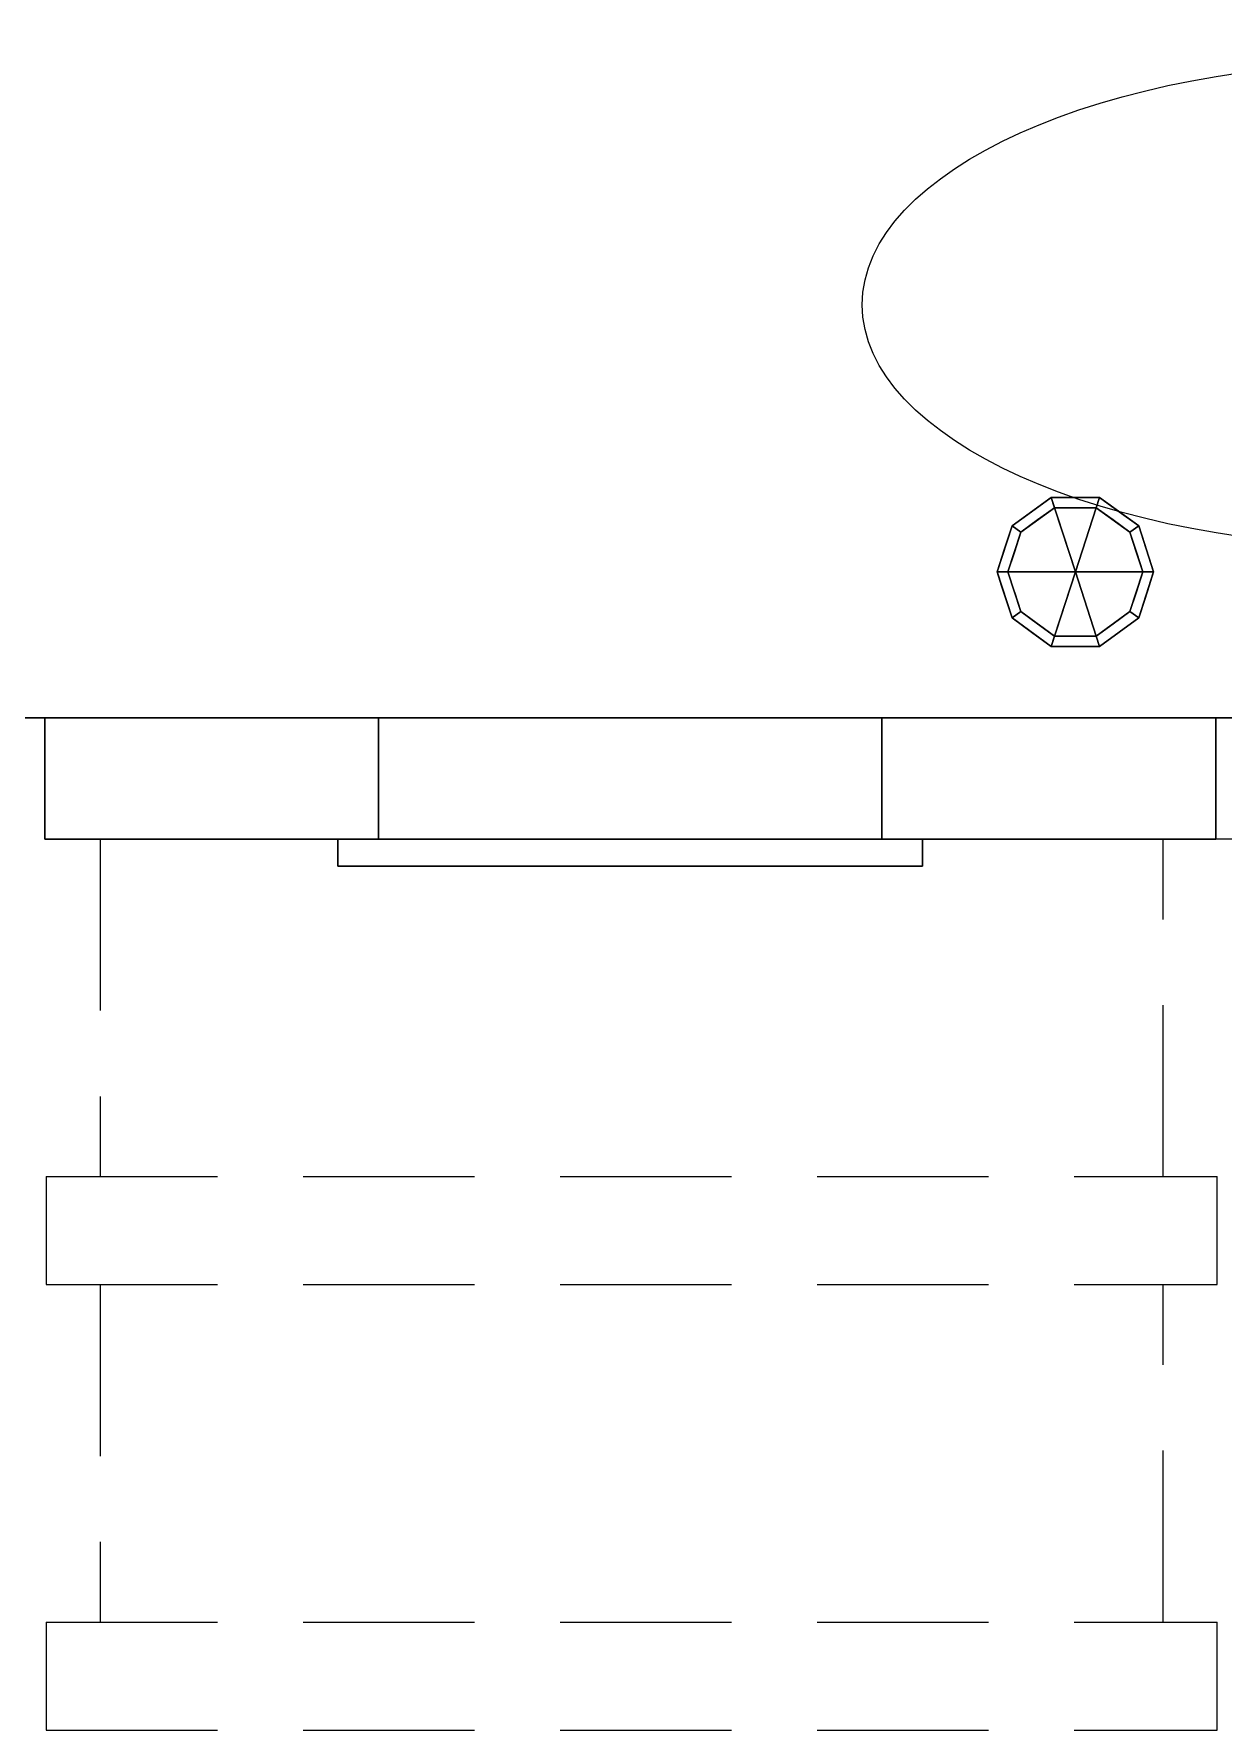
# Model space of a CAD drawing. Extents: x -1 to 1211, y -1028 to 1.
# Drawn here: x 443 to 884, y -1028 to -400 of the extents above; entities that cross this region are included whole.
import ezdxf

# ---------------------------------------------------------------- set-up
doc = ezdxf.new("R2010")
doc.units = 0
doc.linetypes.add('NASCOSTA', pattern=[9.525, 6.35, -3.175])
for name, color, linetype in [('IQ_200_2D', 1, 'Continuous'), ('IQ_200_3D', 1, 'Continuous'), ('IQ_204_2D', 7, 'Continuous')]:
    doc.layers.add(name, color=color, linetype=linetype)

# ---------------------------------------------------------------- blocks, each defined once
blk = doc.blocks.new('01_Refrigerator - 01_Refrigerator-60184-Livello rif_')
at = {"layer": 'IQ_204_2D'}
for p, q in [((0, 35), (-19.12, 56.87)), ((0, -60), (0, 60)), ((19.12, 56.87), (0, 35)), ((-30.31, 17.5), (-40, 45.88)), ((39.7, 44.99), (30.31, 17.5)), ((-51.96, 30), (51.96, -30)), ((-51.96, -30), (51.96, 30)), ((-59.74, 11.7), (-30.31, 17.5)), ((30.31, 17.5), (58.81, 11.88)), ((-30.31, -17.5), (-59.74, -11.7)), ((58.81, -11.88), (30.31, -17.5)), ((-40, -45.88), (-30.31, -17.5)), ((30.31, -17.5), (39.7, -44.99)), ((0, -35), (-19.12, -56.87)), ((19.12, -56.87), (0, -35))]:
    blk.add_line(p, q, dxfattribs=at)
blk.add_ellipse((0, 0), major_axis=(200, 0), ratio=0.45, dxfattribs=at)

msp = doc.modelspace()

# ---------------------------------------------------------------- linework, layer by layer
at = {"layer": 'IQ_200_2D', "color": 7, "linetype": 'NASCOSTA', "ltscale": 10}
for p, q in [((1199, -653), (1, -653)), ((1199, -698), (1, -698))]:
    msp.add_line(p, q, dxfattribs=at)
at = {"layer": 'IQ_204_2D', "linetype": 'NASCOSTA', "ltscale": 10}
for p, q in [((467.5, -698), (467.5, -823)), ((861.5, -823), (861.5, -698)), ((447.5, -823), (881.5, -823)), ((447.5, -823), (447.5, -863)), ((881.5, -863), (881.5, -823)), ((447.5, -863), (881.5, -863)), ((467.5, -863), (467.5, -988)), ((861.5, -988), (861.5, -863)), ((447.5, -988), (881.5, -988)), ((447.5, -988), (447.5, -1028)), ((881.5, -1028), (881.5, -988)), ((447.5, -1028), (881.5, -1028))]:
    msp.add_line(p, q, dxfattribs=at)

# ---------------------------------------------------------------- block references
at = {"layer": 'IQ_204_2D'}
msp.add_blockref('01_Refrigerator - 01_Refrigerator-60184-Livello rif_', (950, -500), dxfattribs=at)

# ---------------------------------------------------------------- meshes
at = {"layer": 'IQ_200_3D'}
mesh = msp.add_polyface(dxfattribs=at)
corners = [(1, 0, 600), (1, -653, 600), (1199, -653, 600), (1199, 0, 600)]
mesh.append_faces([[corners[k] for k in face] for face in [(0, 1, 2, 3)]])
mesh = msp.add_polyface(dxfattribs=at)
corners = [(1199, -653, 150), (1, -653, 150), (1, 0, 150), (1199, 0, 150)]
mesh.append_faces([[corners[k] for k in face] for face in [(0, 1, 2, 3)]])
mesh = msp.add_polyface(dxfattribs=at)
corners = [(829, -599, 150), (858, -599, 150), (852.46, -581.95, 150), (837.96, -571.42, 150), (820.04, -571.42, 150), (805.54, -581.95, 150), (800, -599, 150)]
mesh.append_faces([[corners[k] for k in face] for face in [(2, 3, 0, 1)]], dxfattribs={"vtx1": -1})
mesh.append_faces([[corners[k] for k in face] for face in [(3, 4, 0)]], dxfattribs={"vtx1": -1, "vtx2": -1})
mesh.append_faces([[corners[k] for k in face] for face in [(5, 6, 0, 4)]], dxfattribs={"vtx2": -1})
mesh = msp.add_polyface(dxfattribs=at)
corners = [(858, -599, 150), (858, -599, 25), (852.46, -581.95, 25), (837.96, -571.42, 25), (820.04, -571.42, 25), (805.54, -581.95, 25), (800, -599, 25), (800, -599, 150), (805.54, -581.95, 150), (820.04, -571.42, 150), (837.96, -571.42, 150), (852.46, -581.95, 150), (812.79, -576.69, 150), (812.79, -576.69, 25), (802.77, -590.48, 150), (802.77, -590.48, 25), (829, -571.42, 150), (829, -571.42, 25), (845.21, -576.69, 25), (845.21, -576.69, 150), (854.69, -588.82, 25), (855.23, -590.48, 150), (856.35, -593.91, 25)]
mesh.append_faces([[corners[k] for k in face] for face in [(0, 22, 21), (2, 11, 20), (21, 20, 11)]], dxfattribs={"vtx0": -1, "vtx1": -1})
mesh.append_faces([[corners[k] for k in face] for face in [(13, 12, 9, 4), (8, 5, 15, 14), (5, 8, 12, 13), (10, 3, 17, 16), (3, 10, 19, 18), (18, 19, 11, 2), (4, 9, 16, 17)]], dxfattribs={"vtx0": -1, "vtx2": -1})
mesh.append_faces([[corners[k] for k in face] for face in [(22, 20, 21)]], dxfattribs={"vtx1": -1, "vtx2": -1})
mesh.append_faces([[corners[k] for k in face] for face in [(0, 1, 22)]], dxfattribs={"vtx2": -1})
mesh.append_faces([[corners[k] for k in face] for face in [(15, 6, 7, 14)]], dxfattribs={"vtx3": -1})
mesh = msp.add_polyface(dxfattribs=at)
corners = [(858, -599, 25), (854, -599, 25), (849.23, -584.31, 25), (836.73, -575.22, 25), (821.27, -575.22, 25), (808.77, -584.31, 25), (804, -599, 25), (800, -599, 25), (805.54, -581.95, 25), (820.04, -571.42, 25), (837.96, -571.42, 25), (852.46, -581.95, 25)]
mesh.append_faces([[corners[k] for k in face] for face in [(8, 5, 6, 7)]], dxfattribs={"vtx0": -1})
mesh.append_faces([[corners[k] for k in face] for face in [(10, 3, 4, 9), (9, 4, 5, 8)]], dxfattribs={"vtx0": -1, "vtx2": -1})
mesh.append_faces([[corners[k] for k in face] for face in [(10, 11, 2, 3)]], dxfattribs={"vtx1": -1, "vtx3": -1})
mesh.append_faces([[corners[k] for k in face] for face in [(11, 0, 1, 2)]], dxfattribs={"vtx3": -1})
mesh = msp.add_polyface(dxfattribs=at)
corners = [(854, -599, 25), (854, -599, 0), (849.23, -584.31, 0), (836.73, -575.22, 0), (821.27, -575.22, 0), (808.77, -584.31, 0), (804, -599, 0), (804, -599, 25), (808.77, -584.31, 25), (821.27, -575.22, 25), (836.73, -575.22, 25), (849.23, -584.31, 25), (815.02, -579.76, 0), (815.02, -579.76, 25), (806.39, -591.65, 25), (806.39, -591.65, 0), (829, -575.22, 25), (829, -575.22, 0), (851.68, -591.87, 0), (851.61, -591.65, 25), (842.98, -579.76, 0), (842.98, -579.76, 25)]
mesh.append_faces([[corners[k] for k in face] for face in [(3, 10, 21, 20), (20, 21, 11, 2)]], dxfattribs={"vtx0": -1, "vtx2": -1})
mesh.append_faces([[corners[k] for k in face] for face in [(7, 14, 15, 6)]], dxfattribs={"vtx1": -1})
mesh.append_faces([[corners[k] for k in face] for face in [(18, 2, 19), (11, 19, 2), (19, 0, 18)]], dxfattribs={"vtx1": -1, "vtx2": -1})
mesh.append_faces([[corners[k] for k in face] for face in [(14, 8, 5, 15), (16, 10, 3, 17), (13, 9, 4, 12), (8, 13, 12, 5), (9, 16, 17, 4)]], dxfattribs={"vtx1": -1, "vtx3": -1})
mesh.append_faces([[corners[k] for k in face] for face in [(0, 1, 18)]], dxfattribs={"vtx2": -1})
mesh = msp.add_polyface(dxfattribs=at)
corners = [(854, -599, 0), (829, -599, 0), (804, -599, 0), (808.77, -584.31, 0), (821.27, -575.22, 0), (836.73, -575.22, 0), (849.23, -584.31, 0)]
mesh.append_faces([[corners[k] for k in face] for face in [(1, 5, 6, 0)]], dxfattribs={"vtx0": -1})
mesh.append_faces([[corners[k] for k in face] for face in [(1, 4, 5)]], dxfattribs={"vtx0": -1, "vtx2": -1})
mesh.append_faces([[corners[k] for k in face] for face in [(1, 2, 3, 4)]], dxfattribs={"vtx3": -1})
mesh = msp.add_polyface(dxfattribs=at)
corners = [(829, -599, 150), (800, -599, 150), (805.54, -616.05, 150), (820.04, -626.58, 150), (837.96, -626.58, 150), (852.46, -616.05, 150), (858, -599, 150)]
mesh.append_faces([[corners[k] for k in face] for face in [(4, 0, 3)]], dxfattribs={"vtx0": -1, "vtx1": -1})
mesh.append_faces([[corners[k] for k in face] for face in [(2, 3, 0, 1)]], dxfattribs={"vtx1": -1})
mesh.append_faces([[corners[k] for k in face] for face in [(5, 6, 0, 4)]], dxfattribs={"vtx2": -1})
mesh = msp.add_polyface(dxfattribs=at)
corners = [(800, -599, 150), (800, -599, 25), (805.54, -616.05, 25), (820.04, -626.58, 25), (837.96, -626.58, 25), (852.46, -616.05, 25), (858, -599, 25), (858, -599, 150), (852.46, -616.05, 150), (837.96, -626.58, 150), (820.04, -626.58, 150), (805.54, -616.05, 150), (854.69, -609.18, 150), (855.23, -607.52, 25), (845.21, -621.31, 25), (845.21, -621.31, 150), (829, -626.58, 150), (829, -626.58, 25), (812.79, -621.31, 25), (812.79, -621.31, 150), (803.31, -609.18, 25), (802.77, -607.52, 150), (856.35, -604.09, 150), (801.65, -604.09, 25)]
mesh.append_faces([[corners[k] for k in face] for face in [(13, 12, 5), (0, 23, 21), (21, 20, 11), (2, 11, 20)]], dxfattribs={"vtx0": -1, "vtx1": -1})
mesh.append_faces([[corners[k] for k in face] for face in [(5, 8, 15, 14), (14, 15, 9, 4), (22, 13, 6), (10, 3, 17, 16), (3, 10, 19, 18), (11, 2, 18, 19), (4, 9, 16, 17)]], dxfattribs={"vtx0": -1, "vtx2": -1})
mesh.append_faces([[corners[k] for k in face] for face in [(22, 12, 13), (12, 8, 5), (23, 20, 21)]], dxfattribs={"vtx1": -1, "vtx2": -1})
mesh.append_faces([[corners[k] for k in face] for face in [(6, 7, 22), (0, 1, 23)]], dxfattribs={"vtx2": -1})
mesh = msp.add_polyface(dxfattribs=at)
corners = [(800, -599, 25), (804, -599, 25), (808.77, -613.69, 25), (821.27, -622.78, 25), (836.73, -622.78, 25), (849.23, -613.69, 25), (854, -599, 25), (858, -599, 25), (852.46, -616.05, 25), (837.96, -626.58, 25), (820.04, -626.58, 25), (805.54, -616.05, 25)]
mesh.append_faces([[corners[k] for k in face] for face in [(5, 8, 9, 4)]], dxfattribs={"vtx0": -1, "vtx2": -1})
mesh.append_faces([[corners[k] for k in face] for face in [(1, 2, 11, 0)]], dxfattribs={"vtx1": -1})
mesh.append_faces([[corners[k] for k in face] for face in [(3, 4, 9, 10), (2, 3, 10, 11)]], dxfattribs={"vtx1": -1, "vtx3": -1})
mesh.append_faces([[corners[k] for k in face] for face in [(6, 7, 8, 5)]], dxfattribs={"vtx2": -1})
mesh = msp.add_polyface(dxfattribs=at)
corners = [(804, -599, 25), (804, -599, 0), (808.77, -613.69, 0), (821.27, -622.78, 0), (836.73, -622.78, 0), (849.23, -613.69, 0), (854, -599, 0), (854, -599, 25), (849.23, -613.69, 25), (836.73, -622.78, 25), (821.27, -622.78, 25), (808.77, -613.69, 25), (851.68, -606.13, 0), (851.61, -606.35, 25), (842.98, -618.24, 25), (842.98, -618.24, 0), (829, -622.78, 25), (829, -622.78, 0), (806.32, -606.13, 0), (806.39, -606.35, 25), (815.02, -618.24, 25), (815.02, -618.24, 0)]
mesh.append_faces([[corners[k] for k in face] for face in [(12, 13, 5)]], dxfattribs={"vtx0": -1, "vtx1": -1})
mesh.append_faces([[corners[k] for k in face] for face in [(5, 13, 8)]], dxfattribs={"vtx0": -1, "vtx2": -1})
mesh.append_faces([[corners[k] for k in face] for face in [(7, 13, 12), (18, 2, 19), (11, 19, 2), (19, 0, 18)]], dxfattribs={"vtx1": -1, "vtx2": -1})
mesh.append_faces([[corners[k] for k in face] for face in [(9, 16, 17, 4), (8, 14, 15, 5), (4, 15, 14, 9), (16, 10, 3, 17), (2, 21, 20, 11), (21, 3, 10, 20)]], dxfattribs={"vtx1": -1, "vtx3": -1})
mesh.append_faces([[corners[k] for k in face] for face in [(12, 6, 7), (0, 1, 18)]], dxfattribs={"vtx2": -1})
mesh = msp.add_polyface(dxfattribs=at)
corners = [(804, -599, 0), (829, -599, 0), (854, -599, 0), (849.23, -613.69, 0), (836.73, -622.78, 0), (821.27, -622.78, 0), (808.77, -613.69, 0)]
mesh.append_faces([[corners[k] for k in face] for face in [(1, 5, 6, 0)]], dxfattribs={"vtx0": -1})
mesh.append_faces([[corners[k] for k in face] for face in [(5, 1, 4)]], dxfattribs={"vtx0": -1, "vtx1": -1})
mesh.append_faces([[corners[k] for k in face] for face in [(1, 2, 3, 4)]], dxfattribs={"vtx3": -1})
mesh = msp.add_polyface(dxfattribs=at)
corners = [(1, -653, 600), (1, -653, 150), (1199, -653, 150), (1199, -653, 600)]
mesh.append_faces([[corners[k] for k in face] for face in [(0, 1, 2, 3)]])
mesh = msp.add_polyface(dxfattribs=at)
corners = [(447, -653, 590.99), (881, -653, 590.99), (881, -653, 377.5), (447, -653, 377.5), (757.3, -653, 456.71), (757.3, -653, 535), (570.7, -653, 535), (570.7, -653, 456.71)]
mesh.append_faces([[corners[k] for k in face] for face in [(0, 6, 7, 3), (3, 7, 4, 2)]], dxfattribs={"vtx0": -1, "vtx2": -1})
mesh.append_faces([[corners[k] for k in face] for face in [(5, 6, 0, 1), (4, 5, 1, 2)]], dxfattribs={"vtx1": -1, "vtx3": -1})
mesh = msp.add_polyface(dxfattribs=at)
corners = [(447, -653, 377.5), (447, -698, 377.5), (447, -698, 590.99), (447, -653, 590.99)]
mesh.append_faces([[corners[k] for k in face] for face in [(0, 1, 2, 3)]])
mesh = msp.add_polyface(dxfattribs=at)
corners = [(881, -653, 377.5), (881, -698, 377.5), (447, -698, 377.5), (447, -653, 377.5)]
mesh.append_faces([[corners[k] for k in face] for face in [(0, 1, 2, 3)]])
mesh = msp.add_polyface(dxfattribs=at)
corners = [(447, -653, 590.99), (447, -698, 590.99), (881, -698, 590.99), (881, -653, 590.99)]
mesh.append_faces([[corners[k] for k in face] for face in [(0, 1, 2, 3)]])
mesh = msp.add_polyface(dxfattribs=at)
corners = [(447, -653, 372.5), (881, -653, 372.5), (881, -653, 159.01), (447, -653, 159.01), (757.3, -653, 238.21), (757.3, -653, 316.51), (570.7, -653, 316.51), (570.7, -653, 238.21)]
mesh.append_faces([[corners[k] for k in face] for face in [(0, 6, 7, 3), (3, 7, 4, 2)]], dxfattribs={"vtx0": -1, "vtx2": -1})
mesh.append_faces([[corners[k] for k in face] for face in [(5, 6, 0, 1), (4, 5, 1, 2)]], dxfattribs={"vtx1": -1, "vtx3": -1})
mesh = msp.add_polyface(dxfattribs=at)
corners = [(447, -653, 159.01), (447, -698, 159.01), (447, -698, 372.5), (447, -653, 372.5)]
mesh.append_faces([[corners[k] for k in face] for face in [(0, 1, 2, 3)]])
mesh = msp.add_polyface(dxfattribs=at)
corners = [(881, -653, 159.01), (881, -698, 159.01), (447, -698, 159.01), (447, -653, 159.01)]
mesh.append_faces([[corners[k] for k in face] for face in [(0, 1, 2, 3)]])
mesh = msp.add_polyface(dxfattribs=at)
corners = [(447, -653, 372.5), (447, -698, 372.5), (881, -698, 372.5), (881, -653, 372.5)]
mesh.append_faces([[corners[k] for k in face] for face in [(0, 1, 2, 3)]])
mesh = msp.add_polyface(dxfattribs=at)
corners = [(757.3, -653, 535), (757.3, -698, 535), (570.7, -698, 535), (570.7, -653, 535)]
mesh.append_faces([[corners[k] for k in face] for face in [(0, 1, 2, 3)]])
mesh = msp.add_polyface(dxfattribs=at)
corners = [(570.7, -653, 535), (570.7, -698, 535), (570.7, -698, 456.71), (570.7, -653, 456.71)]
mesh.append_faces([[corners[k] for k in face] for face in [(0, 1, 2, 3)]])
mesh = msp.add_polyface(dxfattribs=at)
corners = [(570.7, -653, 456.71), (570.7, -698, 456.71), (757.3, -698, 456.71), (757.3, -653, 456.71)]
mesh.append_faces([[corners[k] for k in face] for face in [(0, 1, 2, 3)]])
mesh = msp.add_polyface(dxfattribs=at)
corners = [(757.3, -653, 316.51), (757.3, -698, 316.51), (570.7, -698, 316.51), (570.7, -653, 316.51)]
mesh.append_faces([[corners[k] for k in face] for face in [(0, 1, 2, 3)]])
mesh = msp.add_polyface(dxfattribs=at)
corners = [(570.7, -653, 316.51), (570.7, -698, 316.51), (570.7, -698, 238.21), (570.7, -653, 238.21)]
mesh.append_faces([[corners[k] for k in face] for face in [(0, 1, 2, 3)]])
mesh = msp.add_polyface(dxfattribs=at)
corners = [(570.7, -653, 238.21), (570.7, -698, 238.21), (757.3, -698, 238.21), (757.3, -653, 238.21)]
mesh.append_faces([[corners[k] for k in face] for face in [(0, 1, 2, 3)]])
mesh = msp.add_polyface(dxfattribs=at)
corners = [(757.3, -653, 456.71), (757.3, -698, 456.71), (757.3, -698, 535), (757.3, -653, 535)]
mesh.append_faces([[corners[k] for k in face] for face in [(0, 1, 2, 3)]])
mesh = msp.add_polyface(dxfattribs=at)
corners = [(757.3, -653, 238.21), (757.3, -698, 238.21), (757.3, -698, 316.51), (757.3, -653, 316.51)]
mesh.append_faces([[corners[k] for k in face] for face in [(0, 1, 2, 3)]])
mesh = msp.add_polyface(dxfattribs=at)
corners = [(881, -653, 590.99), (881, -698, 590.99), (881, -698, 377.5), (881, -653, 377.5)]
mesh.append_faces([[corners[k] for k in face] for face in [(0, 1, 2, 3)]])
mesh = msp.add_polyface(dxfattribs=at)
corners = [(881, -653, 372.5), (881, -698, 372.5), (881, -698, 159.01), (881, -653, 159.01)]
mesh.append_faces([[corners[k] for k in face] for face in [(0, 1, 2, 3)]])
mesh = msp.add_polyface(dxfattribs=at)
corners = [(447, -698, 590.99), (447, -698, 377.5), (881, -698, 377.5), (881, -698, 590.99), (757.3, -698, 456.71), (570.7, -698, 456.71), (570.7, -698, 535), (757.3, -698, 535)]
mesh.append_faces([[corners[k] for k in face] for face in [(3, 7, 4, 2), (2, 4, 5, 1)]], dxfattribs={"vtx0": -1, "vtx2": -1})
mesh.append_faces([[corners[k] for k in face] for face in [(6, 7, 3, 0), (5, 6, 0, 1)]], dxfattribs={"vtx1": -1, "vtx3": -1})
mesh = msp.add_polyface(dxfattribs=at)
corners = [(447, -698, 372.5), (447, -698, 159.01), (881, -698, 159.01), (881, -698, 372.5), (757.3, -698, 238.21), (570.7, -698, 238.21), (570.7, -698, 316.51), (757.3, -698, 316.51)]
mesh.append_faces([[corners[k] for k in face] for face in [(3, 7, 4, 2), (2, 4, 5, 1)]], dxfattribs={"vtx0": -1, "vtx2": -1})
mesh.append_faces([[corners[k] for k in face] for face in [(6, 7, 3, 0), (5, 6, 0, 1)]], dxfattribs={"vtx1": -1, "vtx3": -1})
mesh = msp.add_polyface(dxfattribs=at)
corners = [(772.3, -698, 503.97), (555.7, -698, 503.97), (555.7, -698, 548.97), (772.3, -698, 548.97)]
mesh.append_faces([[corners[k] for k in face] for face in [(0, 1, 2, 3)]])
mesh = msp.add_polyface(dxfattribs=at)
corners = [(772.3, -708, 548.97), (772.3, -698, 548.97), (555.7, -698, 548.97), (555.7, -708, 548.97)]
mesh.append_faces([[corners[k] for k in face] for face in [(0, 1, 2, 3)]])
mesh = msp.add_polyface(dxfattribs=at)
corners = [(555.7, -708, 548.97), (555.7, -698, 548.97), (555.7, -698, 503.97), (555.7, -708, 503.97)]
mesh.append_faces([[corners[k] for k in face] for face in [(0, 1, 2, 3)]])
mesh = msp.add_polyface(dxfattribs=at)
corners = [(555.7, -708, 503.97), (555.7, -698, 503.97), (772.3, -698, 503.97), (772.3, -708, 503.97)]
mesh.append_faces([[corners[k] for k in face] for face in [(0, 1, 2, 3)]])
mesh = msp.add_polyface(dxfattribs=at)
corners = [(772.3, -698, 285.47), (555.7, -698, 285.47), (555.7, -698, 330.47), (772.3, -698, 330.47)]
mesh.append_faces([[corners[k] for k in face] for face in [(0, 1, 2, 3)]])
mesh = msp.add_polyface(dxfattribs=at)
corners = [(772.3, -708, 330.47), (772.3, -698, 330.47), (555.7, -698, 330.47), (555.7, -708, 330.47)]
mesh.append_faces([[corners[k] for k in face] for face in [(0, 1, 2, 3)]])
mesh = msp.add_polyface(dxfattribs=at)
corners = [(555.7, -708, 330.47), (555.7, -698, 330.47), (555.7, -698, 285.47), (555.7, -708, 285.47)]
mesh.append_faces([[corners[k] for k in face] for face in [(0, 1, 2, 3)]])
mesh = msp.add_polyface(dxfattribs=at)
corners = [(555.7, -708, 285.47), (555.7, -698, 285.47), (772.3, -698, 285.47), (772.3, -708, 285.47)]
mesh.append_faces([[corners[k] for k in face] for face in [(0, 1, 2, 3)]])
mesh = msp.add_polyface(dxfattribs=at)
corners = [(772.3, -708, 503.97), (772.3, -698, 503.97), (772.3, -698, 548.97), (772.3, -708, 548.97)]
mesh.append_faces([[corners[k] for k in face] for face in [(0, 1, 2, 3)]])
mesh = msp.add_polyface(dxfattribs=at)
corners = [(772.3, -708, 285.47), (772.3, -698, 285.47), (772.3, -698, 330.47), (772.3, -708, 330.47)]
mesh.append_faces([[corners[k] for k in face] for face in [(0, 1, 2, 3)]])
mesh = msp.add_polyface(dxfattribs=at)
corners = [(555.7, -708, 548.97), (555.7, -708, 503.97), (772.3, -708, 503.97), (772.3, -708, 548.97)]
mesh.append_faces([[corners[k] for k in face] for face in [(0, 1, 2, 3)]])
mesh = msp.add_polyface(dxfattribs=at)
corners = [(555.7, -708, 330.47), (555.7, -708, 285.47), (772.3, -708, 285.47), (772.3, -708, 330.47)]
mesh.append_faces([[corners[k] for k in face] for face in [(0, 1, 2, 3)]])

doc.saveas('drawing.dxf')
